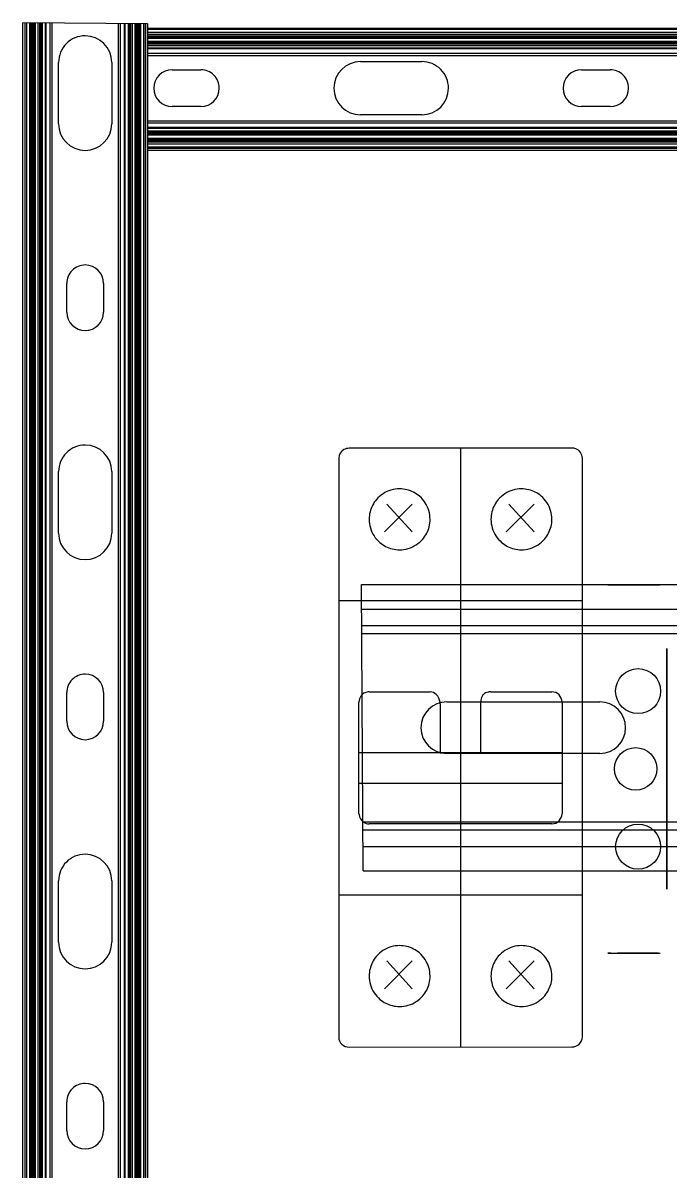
# Model space of a CAD drawing. Header units: inches. Extents: x 17 to 3130, y 15 to 659.
# Drawn here: x 1627.3 to 1706.3, y 498.6 to 638.9 of the extents above; entities that cross this region are included whole.
import ezdxf

# ---------------------------------------------------------------- set-up
doc = ezdxf.new("R2010")
doc.units = ezdxf.units.IN
doc.header["$MEASUREMENT"] = 0
for name, color, linetype in [('DEFAULT_255_2_778', 255, 'Continuous'), ('MAIN-1', 7, 'Continuous'), ('MAIN-2', 7, 'Continuous')]:
    doc.layers.add(name, color=color, linetype=linetype)

msp = doc.modelspace()

# ---------------------------------------------------------------- linework, layer by layer
for p, q in [((1642.46998, 638.76825), (1627.26998, 638.88087)), ((1642.46998, 638.22272), (2272.46993, 638.48007)), ((1642.46998, 638.25919), (1642.46998, 623.30919)), ((1668.84791, 535.27311), (1668.608, 570.27311))]:
    msp.add_line(p, q)
at = {"color": 7, "linetype": 'Continuous', "lineweight": 25}
for p, q in [((1668.608, 570.27311), (1880.93963, 570.27311)), ((1668.62856, 567.27311), (1880.93106, 567.27311)), ((1668.64227, 565.27311), (1880.92534, 565.27311)), ((1668.64913, 564.27311), (1880.92248, 564.27311)), ((1679.03962, 555.92311), (1697.73962, 555.92311)), ((1697.73962, 549.62311), (1679.03962, 549.62311)), ((1668.80679, 541.27311), (1880.85676, 541.27311)), ((1668.81364, 540.27311), (1880.8539, 540.27311)), ((1668.82735, 538.27311), (1880.84818, 538.27311)), ((1668.84791, 535.27311), (1880.83961, 535.27311))]:
    msp.add_line(p, q, dxfattribs=at)
at = {"color": 32, "true_color": 0xcd6928, "extrusion": (2.22045e-16, 1, -6.12303e-17)}
for p, q in [((1698.71572, 570.23738, 27.6), (1705.11572, 570.23738, 27.6)), ((1698.71572, 570.23738, 18.32017), (1705.11572, 570.23738, 18.32017)), ((1698.71572, 570.23738, 9.5), (1705.11572, 570.23738, 9.5)), ((1698.71572, 570.23738, 9.5), (1698.71572, 570.23738, 27.6)), ((1699.09572, 570.23738, 12.5683), (1698.71572, 570.23738, 12.39111)), ((1698.71572, 570.23738, 18.30499), (1699.91572, 570.23738, 18.2)), ((1699.09572, 570.23738, 12.5683), (1705.05239, 570.23738, 12.5683)), ((1699.91572, 570.23738, 12.5683), (1699.91572, 570.23738, 18.2)), ((1702.71572, 570.23738, 18.2), (1699.91572, 570.23738, 18.2)), ((1703.6985, 570.23738, 18.16604), (1703.50635, 570.23738, 18.16871)), ((1703.89253, 570.23738, 18.16502), (1703.6985, 570.23738, 18.16604)), ((1704.08707, 570.23738, 18.16565), (1703.89253, 570.23738, 18.16502)), ((1704.91572, 570.23738, 12.5683), (1704.91572, 570.23738, 18.2)), ((1704.91572, 570.23738, 18.2), (1705.11572, 570.23738, 18.30499)), ((1705.05239, 570.23738, 12.5683), (1705.11572, 570.23738, 12.39111)), ((1705.11572, 570.23738, 9.5), (1705.11572, 570.23738, 27.6))]:
    msp.add_line(p, q, dxfattribs=at)
at = {"color": 32, "true_color": 0xcd6928, "extrusion": (2.22045e-16, -1, 6.12303e-17)}
for p, q in [((1698.71572, 525.23738, 27.6), (1705.11572, 525.23738, 27.6)), ((1698.71572, 525.23738, 18.32017), (1705.11572, 525.23738, 18.32017)), ((1698.71572, 525.23738, 9.5), (1705.11572, 525.23738, 9.5)), ((1698.71572, 525.23738, 9.5), (1698.71572, 525.23738, 27.6)), ((1699.09572, 525.23738, 12.5683), (1698.71572, 525.23738, 12.39111)), ((1698.71572, 525.23738, 18.30499), (1699.91572, 525.23738, 18.2)), ((1699.09572, 525.23738, 12.5683), (1705.05239, 525.23738, 12.5683)), ((1699.91572, 525.23738, 12.5683), (1699.91572, 525.23738, 18.2)), ((1702.71572, 525.23738, 18.2), (1699.91572, 525.23738, 18.2)), ((1703.6985, 525.23738, 18.16604), (1703.50635, 525.23738, 18.16871)), ((1703.89253, 525.23738, 18.16502), (1703.6985, 525.23738, 18.16604)), ((1704.08707, 525.23738, 18.16565), (1703.89253, 525.23738, 18.16502)), ((1704.91572, 525.23738, 12.5683), (1704.91572, 525.23738, 18.2)), ((1704.91572, 525.23738, 18.2), (1705.11572, 525.23738, 18.30499)), ((1705.05239, 525.23738, 12.5683), (1705.11572, 525.23738, 12.39111)), ((1705.11572, 525.23738, 9.5), (1705.11572, 525.23738, 27.6))]:
    msp.add_line(p, q, dxfattribs=at)
at = {"color": 32, "true_color": 0xcd6928, "extrusion": (2.22045e-16, 1, -6.12303e-17), "elevation": 570.23738}
for points in [[(-1703.50635, 18.16871), (-1703.41172, 18.17065), (-1703.31804, 18.173), (-1703.22597, 18.17574), (-1703.13545, 18.17887), (-1703.04655, 18.1824), (-1702.96004, 18.18627), (-1702.8762, 18.19049), (-1702.79476, 18.19507), (-1702.71572, 18.2)], [(-1704.91572, 18.18845), (-1704.8302, 18.18437), (-1704.74285, 18.18067), (-1704.65367, 18.17735), (-1704.56241, 18.17441), (-1704.46931, 18.17184), (-1704.37515, 18.16968), (-1704.27997, 18.16793), (-1704.08707, 18.16565)]]:
    msp.add_lwpolyline(points, dxfattribs=at)
at = {"color": 32, "true_color": 0xcd6928, "extrusion": (1, 0, 2.22045e-16), "elevation": 1705.91572}
msp.add_lwpolyline([(561.58738, 9.5), (552.88738, 9.5), (552.88738, 18.16546), (542.58738, 18.16546), (542.58738, 9.5), (533.88738, 9.5), (533.88738, 18.16546), (533.03738, 18.16546), (533.03738, 20.8), (533.88738, 20.8), (533.88738, 32.5), (542.58738, 32.5), (542.58738, 20.8), (552.88738, 20.8), (552.88738, 32.5), (561.58738, 32.5), (561.58738, 20.8), (562.43738, 20.8), (562.43738, 18.16546), (561.58738, 18.16546)], close=True, dxfattribs=at)
at = {"color": 32, "true_color": 0xcd6928, "extrusion": (2.22045e-16, -1, 6.12303e-17), "elevation": -525.23738}
for points in [[(1703.50635, 18.16871), (1703.41172, 18.17065), (1703.31804, 18.173), (1703.22597, 18.17574), (1703.13545, 18.17887), (1703.04655, 18.1824), (1702.96004, 18.18627), (1702.8762, 18.19049), (1702.79476, 18.19507), (1702.71572, 18.2)], [(1704.91572, 18.18845), (1704.8302, 18.18437), (1704.74285, 18.18067), (1704.65367, 18.17735), (1704.56241, 18.17441), (1704.46931, 18.17184), (1704.37515, 18.16968), (1704.27997, 18.16793), (1704.08707, 18.16565)]]:
    msp.add_lwpolyline(points, dxfattribs=at)
at = {"color": 32, "true_color": 0xcd6928}
for centre, radius in [((1702.41572, 557.23738, 41), 2.75), ((1702.11572, 547.73738, 33.5), 2.6), ((1702.41572, 538.23738, 41), 2.75)]:
    msp.add_circle(centre, radius, dxfattribs=at)
for centre, radius, start, end in [((1667.04862, 585.68684), 1.21027, 118.0983165, 179.5300654), ((1667.1099, 585.60138), 1.31459, 89.8476705, 118.6998928), ((1694.32898, 585.60596), 1.32861, 69.3888745, 89.9953333), ((1694.38286, 585.70056), 1.22122, 0.6949304, 70.1924434), ((1673.28229, 578.2334), 3.72327, 106.534598, 139.4893309), ((1673.2765, 578.2334), 3.72162, 89.9491159, 106.4490804), ((1673.28242, 578.22596), 3.72906, 76.088119, 90.0402118), ((1673.28344, 578.24519), 3.71015, 49.4088869, 76.032064), ((1673.27888, 578.23184), 3.72327, 16.534598, 49.4893309), ((1688.16524, 578.23338), 3.72335, 106.5355724, 139.4898666), ((1688.15937, 578.23361), 3.72146, 89.9491587, 106.4498868), ((1688.16524, 578.22589), 3.72918, 76.2428402, 90.0394338), ((1688.16647, 578.24581), 3.70954, 49.853444, 76.1882204), ((1688.16115, 578.23145), 3.72395, 16.5818154, 49.9332305), ((1673.26893, 578.23797), 3.71015, 139.4088869, 166.032064), ((1688.15188, 578.23792), 3.71024, 139.4091491, 166.0315445), ((1673.28816, 578.23694), 3.72906, 166.088119, 180.0402118), ((1673.28072, 578.23102), 3.72162, 179.9491159, 196.4490804), ((1673.27888, 578.23763), 3.72162, 359.9491159, 16.4490804), ((1673.27144, 578.23171), 3.72906, 346.088119, 0.0402118), ((1688.17081, 578.23698), 3.72884, 166.0877049, 180.0401244), ((1688.16359, 578.23106), 3.72162, 179.9491159, 196.4490804), ((1688.16223, 578.23767), 3.72115, 359.9490918, 16.4947451), ((1688.15397, 578.2318), 3.7294, 346.2432545, 0.0395185), ((1673.28072, 578.23681), 3.72327, 196.534598, 229.4893309), ((1673.29067, 578.23068), 3.71015, 319.4088869, 346.032064), ((1688.16359, 578.23686), 3.72327, 196.534598, 229.4893309), ((1688.17419, 578.23048), 3.70945, 319.8532034, 346.1887322), ((1673.27616, 578.22346), 3.71015, 229.4088869, 256.032064), ((1673.27731, 578.23525), 3.72327, 286.534598, 319.4893309), ((1688.15903, 578.2235), 3.71015, 229.4088869, 256.032064), ((1688.15984, 578.23582), 3.72386, 286.580834, 319.9327223), ((1673.27718, 578.24269), 3.72906, 256.088119, 270.0402118), ((1673.28311, 578.23525), 3.72162, 269.9491159, 286.4490804), ((1688.16005, 578.24273), 3.72906, 256.088119, 270.0402118), ((1688.16598, 578.23498), 3.72131, 269.9490491, 286.4939408), ((1669.55861, 555.91217), 1.2395, 95.4921556, 145.5094719), ((1669.55888, 555.89646), 1.25516, 89.9916875, 95.4357589), ((1676.96763, 556.05343), 1.09869, 43.6222971, 88.287337), ((1684.25571, 556.03543), 1.09604, 98.6065278, 132.7466505), ((1684.41218, 555.41163), 1.73732, 96.5609167, 100.6305941), ((1684.43958, 555.15881), 1.99161, 89.9343125, 96.5128287), ((1691.88324, 555.87037), 1.28005, 90.0050654, 90.1063482), ((1691.88301, 555.90939), 1.24103, 45.0710678, 89.994659), ((1669.55328, 555.91338), 1.23442, 145.4159816, 180.0910344), ((1676.60685, 555.65015), 1.63864, 8.4277762, 45.1269785), ((1676.89095, 555.70362), 1.34982, 0.0805765, 7.9500762), ((1685.14846, 555.91205), 1.9493, 173.3521256, 180.056665), ((1684.46069, 556.03066), 1.25301, 143.892003, 175.0985772), ((1684.09667, 556.25622), 0.82661, 135.0399009, 141.6538478), ((1691.88315, 555.91013), 1.24041, 359.9998034, 45.0516528), ((1669.5743, 542.26614), 1.25544, 179.9916102, 185.4907704), ((1669.55824, 542.2658), 1.23942, 185.5461578, 235.5112218), ((1691.88315, 542.26632), 1.24042, 314.9483653, 0.0001729), ((1669.55708, 542.26062), 1.2345, 235.419235, 270.0917964), ((1691.88359, 542.26887), 1.24275, 269.8740286, 269.9956465), ((1691.88332, 542.26664), 1.24052, 270.0082758, 314.93224), ((1673.27645, 522.42307), 3.72131, 89.9490491, 106.4939408), ((1673.28238, 522.41532), 3.72906, 76.088119, 90.0402118), ((1688.15937, 522.42284), 3.72162, 89.9491159, 106.4490804), ((1688.16528, 522.41562), 3.72884, 76.0877049, 90.0401244), ((1673.26825, 522.42757), 3.70945, 139.8532034, 166.1887322), ((1673.28259, 522.42223), 3.72386, 106.580834, 139.9327223), ((1673.2834, 522.43455), 3.71015, 49.4088869, 76.032064), ((1673.27884, 522.42119), 3.72327, 16.534598, 49.4893309), ((1688.1518, 522.4274), 3.71015, 139.4088869, 166.032064), ((1688.16516, 522.42284), 3.72327, 106.534598, 139.4893309), ((1688.16623, 522.43455), 3.71024, 49.4091491, 76.0315445), ((1688.16168, 522.42119), 3.72335, 16.5355724, 49.4898666), ((1673.28846, 522.42626), 3.7294, 166.2432545, 180.0395185), ((1673.27884, 522.42699), 3.72162, 359.9491159, 16.4490804), ((1688.17103, 522.42637), 3.72906, 166.088119, 180.0402118), ((1688.16192, 522.42706), 3.72146, 359.9491587, 16.4498868), ((1673.28021, 522.42038), 3.72115, 179.9490918, 196.4947451), ((1673.27162, 522.42107), 3.72884, 346.0877049, 0.0401244), ((1688.16359, 522.42045), 3.72162, 179.9491159, 196.4490804), ((1688.15397, 522.42119), 3.7294, 346.2432545, 0.0395185), ((1673.28128, 522.4266), 3.72395, 196.5818154, 229.9332305), ((1673.29055, 522.42013), 3.71024, 319.4091491, 346.0315445), ((1688.16359, 522.42625), 3.72327, 196.534598, 229.4893309), ((1688.17419, 522.41987), 3.70945, 319.8532034, 346.1887322), ((1673.27596, 522.41225), 3.70954, 229.853444, 256.1882204), ((1673.27719, 522.42467), 3.72335, 286.5355724, 319.4898666), ((1688.15903, 522.41289), 3.71015, 229.4088869, 256.032064), ((1688.15984, 522.42521), 3.72386, 286.580834, 319.9327223), ((1673.2772, 522.43216), 3.72918, 256.2428402, 270.0394338), ((1673.28306, 522.42444), 3.72146, 269.9491587, 286.4498868), ((1688.16005, 522.43212), 3.72906, 256.088119, 270.0402118), ((1688.16598, 522.42437), 3.72131, 269.9490491, 286.4939408), ((1667.02887, 514.96515), 1.19048, 180.0663787, 226.5725039), ((1694.41322, 514.98378), 1.19077, 313.4401607, 359.9321368), ((1667.10913, 515.04795), 1.30579, 226.5125046, 270.186966), ((1694.33321, 515.06691), 1.30615, 269.8193651, 313.4811595)]:
    msp.add_arc(centre, radius, start, end)
at = {"color": 7, "linetype": 'Continuous', "lineweight": 25}
for centre, start, end in [((1679.03962, 552.77311), 90, 270), ((1697.73962, 552.77311), 270, 90)]:
    msp.add_arc(centre, 3.15, start, end, dxfattribs=at)
at = {"layer": 'DEFAULT_255_2_778'}
for p, q in [((1694.32909, 586.93457), (1667.11339, 586.91597)), ((1680.72127, 586.91597), (1680.72127, 513.74217)), ((1665.83839, 585.69677), (1665.83839, 514.96377)), ((1695.60399, 514.98237), (1695.60399, 585.71537)), ((1674.83007, 580.09467), (1671.41947, 576.68407)), ((1671.72951, 580.09468), (1674.83011, 576.68408)), ((1689.71288, 580.09468), (1686.30228, 576.68408)), ((1686.61231, 580.09468), (1689.71291, 576.68408)), ((1665.83839, 568.31244), (1695.60399, 568.31244)), ((1669.55906, 557.15162), (1677.00046, 557.15162)), ((1684.44186, 557.15042), (1691.88086, 557.15042)), ((1668.31886, 542.26632), (1668.31886, 555.91142)), ((1668.31886, 555.91142), (1668.31886, 555.91142)), ((1678.24076, 555.70552), (1678.24076, 549.70902)), ((1683.20166, 549.70902), (1683.19916, 555.91012)), ((1693.12356, 555.91012), (1693.12356, 542.26632)), ((1693.12356, 549.70888), (1668.31886, 549.70888)), ((1678.24076, 549.70902), (1683.20166, 549.70902)), ((1668.31886, 545.98818), (1693.12356, 545.98818)), ((1691.88086, 541.02612), (1669.55906, 541.02612)), ((1665.83839, 532.34564), (1695.60399, 532.34564)), ((1674.83007, 524.28406), (1671.41947, 520.87346)), ((1671.72949, 524.28414), (1674.83009, 520.87344)), ((1689.7129, 524.28412), (1686.3023, 520.87352)), ((1686.61231, 524.28408), (1689.71291, 520.87348)), ((1667.11339, 513.74217), (1694.32909, 513.76077))]:
    msp.add_line(p, q, dxfattribs=at)
at = {"layer": 'MAIN-1'}
for p, q in [((1627.26998, 126.65492), (1627.26998, 638.88087)), ((1628.76998, 638.86976), (1628.76998, 126.64548)), ((1640.96998, 126.56864), (1640.96998, 638.77936)), ((1642.46998, 638.76825), (1642.46998, 126.55919)), ((2272.47184, 637.00919), (1642.46998, 637.00919)), ((1668.50126, 634.15919), (1676.00126, 634.15919)), ((1631.61998, 626.55919), (1631.61998, 634.05919)), ((1638.11998, 634.05919), (1638.11998, 626.55919)), ((1645.50126, 633.15919), (1649.00126, 633.15919)), ((1695.50126, 633.15919), (1699.00126, 633.15919)), ((1649.00126, 628.65919), (1645.50126, 628.65919)), ((1699.00126, 628.65919), (1695.50126, 628.65919)), ((1676.00126, 627.65919), (1668.50126, 627.65919)), ((1642.46998, 624.80919), (2272.48765, 624.80919)), ((2272.4896, 623.30919), (1642.46998, 623.30919)), ((1632.61998, 603.55919), (1632.61998, 607.05919)), ((1637.11998, 607.05919), (1637.11998, 603.55919)), ((1631.61998, 576.55919), (1631.61998, 584.05919)), ((1638.11998, 584.05919), (1638.11998, 576.55919)), ((1632.61998, 553.55919), (1632.61998, 557.05919)), ((1637.11998, 557.05919), (1637.11998, 553.55919)), ((1631.61998, 526.55919), (1631.61998, 534.05919)), ((1638.11998, 534.05919), (1638.11998, 526.55919)), ((1632.61998, 503.55919), (1632.61998, 507.05919)), ((1637.11998, 507.05919), (1637.11998, 503.55919))]:
    msp.add_line(p, q, dxfattribs=at)
for centre, radius, start, end in [((1634.86998, 634.05919), 3.25, 89.9999813, 180.0000198), ((1634.86998, 634.05919), 3.25, 0, 89.9999813), ((1668.50126, 630.90919), 3.25, 90.0000198, 180.0000187), ((1676.00126, 630.90919), 3.25, 359.9999813, 90.0000198), ((1645.50126, 630.90919), 2.25, 90.0000198, 180.0000187), ((1649.00126, 630.90919), 2.25, 359.9999813, 90.0000198), ((1695.50126, 630.90919), 2.25, 90.0000198, 180.0000187), ((1699.00126, 630.90919), 2.25, 359.9999813, 90.0000198), ((1645.50126, 630.90919), 2.25, 180.0000187, 270), ((1649.00126, 630.90919), 2.25, 270, 359.9999813), ((1668.50126, 630.90919), 3.25, 180.0000187, 270), ((1676.00126, 630.90919), 3.25, 270, 359.9999813), ((1695.50126, 630.90919), 2.25, 180.0000187, 270), ((1699.00126, 630.90919), 2.25, 270, 359.9999813), ((1634.86998, 626.55919), 3.25, 180.0000198, 270.0000187), ((1634.86998, 626.55919), 3.25, 270.0000187, 0), ((1634.86998, 607.05919), 2.25, 89.9999813, 180.0000198), ((1634.86998, 607.05919), 2.25, 0, 89.9999813), ((1634.86998, 603.55919), 2.25, 180.0000198, 270.0000187), ((1634.86998, 603.55919), 2.25, 270.0000187, 0), ((1634.86998, 584.05919), 3.25, 89.9999813, 180.0000198), ((1634.86998, 584.05919), 3.25, 0, 89.9999813), ((1634.86998, 576.55919), 3.25, 180.0000198, 270.0000187), ((1634.86998, 576.55919), 3.25, 270.0000187, 0), ((1634.86998, 557.05919), 2.25, 89.9999813, 180.0000198), ((1634.86998, 557.05919), 2.25, 0, 89.9999813), ((1634.86998, 553.55919), 2.25, 180.0000198, 270.0000187), ((1634.86998, 553.55919), 2.25, 270.0000187, 0), ((1634.86998, 534.05919), 3.25, 89.9999813, 180.0000198), ((1634.86998, 534.05919), 3.25, 0, 89.9999813), ((1634.86998, 526.55919), 3.25, 180.0000198, 270.0000187), ((1634.86998, 526.55919), 3.25, 270.0000187, 0), ((1634.86998, 507.05919), 2.25, 89.9999813, 180.0000198), ((1634.86998, 507.05919), 2.25, 0, 89.9999813), ((1634.86998, 503.55919), 2.25, 180.0000198, 270.0000187), ((1634.86998, 503.55919), 2.25, 270.0000187, 0)]:
    msp.add_arc(centre, radius, start, end, dxfattribs=at)
at = {"layer": 'MAIN-2'}
for p, q in [((1627.51998, 126.65335), (1627.51998, 638.87902)), ((1627.55646, 126.65312), (1627.55646, 638.87875)), ((1627.69676, 638.87771), (1627.69676, 126.65224)), ((1628.06998, 638.87495), (1628.06998, 126.64988)), ((1628.26998, 126.64863), (1628.26998, 638.87346)), ((1628.35646, 638.87282), (1628.35646, 126.64808)), ((1628.49676, 126.6472), (1628.49676, 638.87178)), ((1628.58632, 126.64663), (1628.58632, 638.87112)), ((1628.70365, 638.87025), (1628.70365, 126.64589)), ((1628.77752, 638.8697), (1628.77752, 126.64543)), ((1629.13108, 126.6432), (1629.13108, 638.86708)), ((1629.34321, 126.64187), (1629.34321, 638.86551)), ((1629.34321, 638.86551), (1629.34321, 126.64187)), ((1629.41643, 638.86497), (1629.41643, 126.6414)), ((1629.56998, 126.64044), (1629.56998, 638.86383)), ((1629.63632, 126.64002), (1629.63632, 638.86334)), ((1629.99837, 638.86066), (1629.99837, 126.63774)), ((1630.05275, 638.86025), (1630.05275, 126.6374)), ((1630.06998, 638.86013), (1630.06998, 126.63729)), ((1630.58351, 126.63405), (1630.58351, 638.85632)), ((1630.85605, 126.63234), (1630.85605, 638.8543)), ((1638.88392, 638.79482), (1638.88392, 126.58178)), ((1639.15646, 638.7928), (1639.15646, 126.58006)), ((1639.66998, 638.78899), (1639.66998, 126.57683)), ((1639.68722, 126.57672), (1639.68722, 638.78887)), ((1639.7416, 126.57638), (1639.7416, 638.78846)), ((1640.10365, 638.78578), (1640.10365, 126.5741)), ((1640.16998, 638.78529), (1640.16998, 126.57368)), ((1640.32354, 638.78415), (1640.32354, 126.57271)), ((1640.39676, 638.78361), (1640.39676, 126.57225)), ((1640.39676, 126.57225), (1640.39676, 638.78361)), ((1640.60889, 638.78204), (1640.60889, 126.57091)), ((1640.96245, 126.56869), (1640.96245, 638.77942)), ((1641.03632, 126.56822), (1641.03632, 638.77887)), ((1641.15365, 638.778), (1641.15365, 126.56748)), ((1641.24321, 638.77734), (1641.24321, 126.56692)), ((1641.38351, 126.56604), (1641.38351, 638.7763)), ((1641.46998, 638.77566), (1641.46998, 126.56549)), ((1641.66998, 126.56423), (1641.66998, 638.77417)), ((1642.04321, 126.56188), (1642.04321, 638.77141)), ((1642.18351, 638.77037), (1642.18351, 126.561)), ((1642.21998, 638.7701), (1642.21998, 126.56077)), ((1642.46998, 638.25919), (2272.47022, 638.25919)), ((1642.46998, 638.22272), (2272.47027, 638.22272)), ((2272.47045, 638.08242), (1642.46998, 638.08242)), ((2272.47093, 637.70919), (1642.46998, 637.70919)), ((1642.46998, 637.50919), (2272.47119, 637.50919)), ((2272.4713, 637.42272), (1642.46998, 637.42272)), ((1642.46998, 637.28242), (2272.47148, 637.28242)), ((1642.46998, 637.19286), (2272.4716, 637.19286)), ((2272.47175, 637.07553), (1642.46998, 637.07553)), ((2272.47185, 637.00165), (1642.46998, 637.00165)), ((1642.46998, 636.6481), (2272.47231, 636.6481)), ((1642.46998, 636.43597), (2272.47258, 636.43597)), ((2272.47258, 636.43597), (1642.46998, 636.43597)), ((2272.47268, 636.36275), (1642.46998, 636.36275)), ((1642.46998, 636.20919), (2272.47288, 636.20919)), ((1642.46998, 636.14286), (2272.47296, 636.14286)), ((2272.47343, 635.78081), (1642.46998, 635.78081)), ((2272.4735, 635.72643), (1642.46998, 635.72643)), ((2272.47352, 635.70919), (1642.46998, 635.70919)), ((1642.46998, 635.19567), (2272.47419, 635.19567)), ((1642.46998, 634.92313), (2272.47454, 634.92313)), ((2272.48495, 626.89526), (1642.46998, 626.89526)), ((2272.4853, 626.62272), (1642.46998, 626.62272)), ((2272.48597, 626.10919), (1642.46998, 626.10919)), ((1642.46998, 626.09196), (2272.48599, 626.09196)), ((1642.46998, 626.03757), (2272.48606, 626.03757)), ((2272.48653, 625.67553), (1642.46998, 625.67553)), ((2272.48662, 625.60919), (1642.46998, 625.60919)), ((2272.48682, 625.45564), (1642.46998, 625.45564)), ((2272.48691, 625.38242), (1642.46998, 625.38242)), ((1642.46998, 625.38242), (2272.48691, 625.38242)), ((2272.48719, 625.17028), (1642.46998, 625.17028)), ((1642.46998, 624.81673), (2272.48764, 624.81673)), ((1642.46998, 624.74286), (2272.48774, 624.74286)), ((2272.48789, 624.62553), (1642.46998, 624.62553)), ((2272.48801, 624.53597), (1642.46998, 624.53597)), ((1642.46998, 624.39567), (2272.48819, 624.39567)), ((2272.4883, 624.30919), (1642.46998, 624.30919)), ((1642.46998, 624.10919), (2272.48856, 624.10919)), ((1642.46998, 623.73597), (2272.48905, 623.73597)), ((2272.48923, 623.59567), (1642.46998, 623.59567)), ((2272.48927, 623.55919), (1642.46998, 623.55919))]:
    msp.add_line(p, q, dxfattribs=at)

doc.saveas('drawing.dxf')
